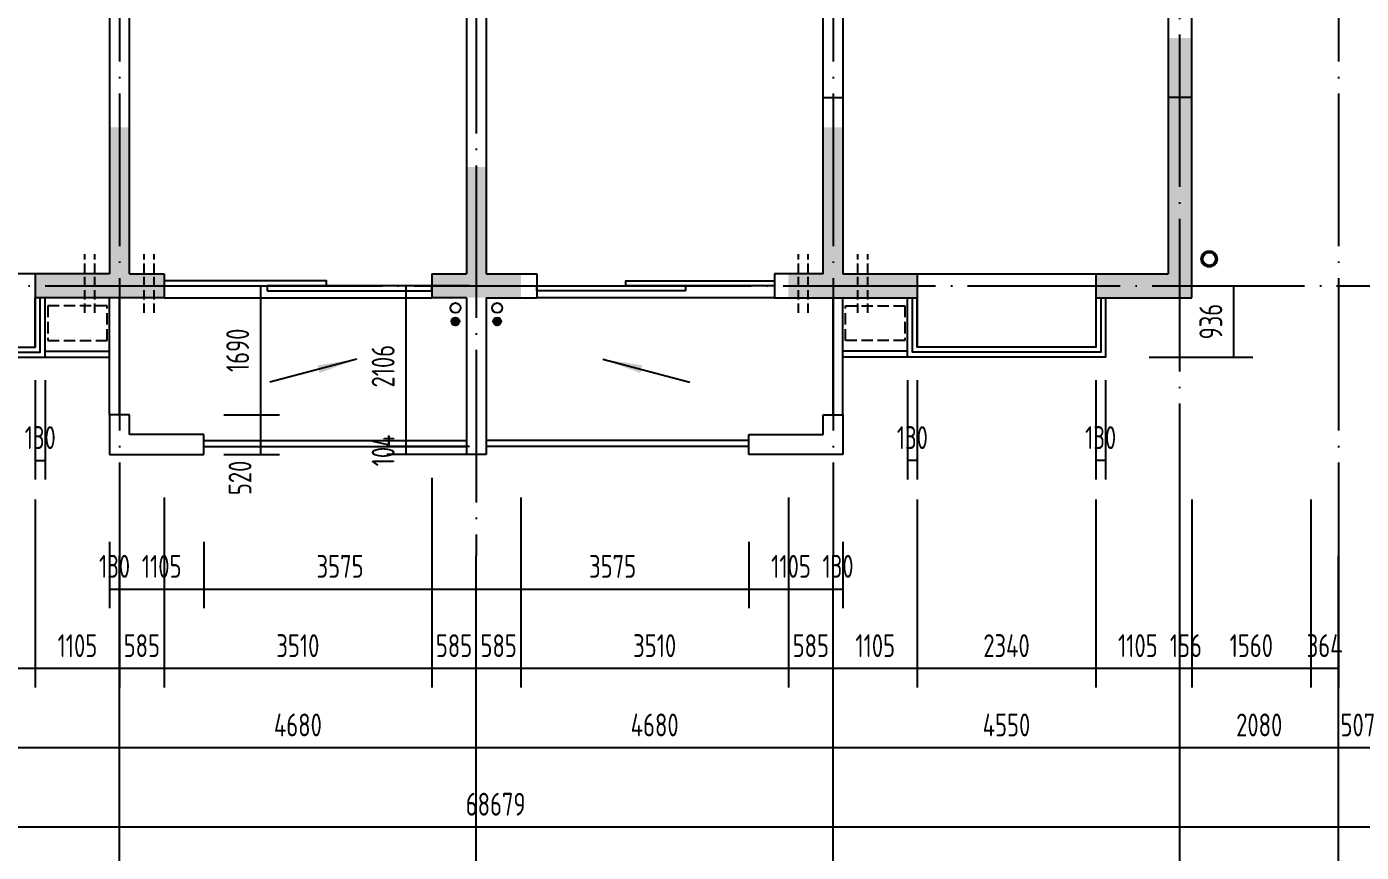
# Model space of a CAD drawing. Extents: x -726032 to 135930, y -151624 to 587044.
# Drawn here: x -587142 to -569635, y 542669 to 553499 of the extents above; entities that cross this region are included whole.
import ezdxf

# ---------------------------------------------------------------- set-up
doc = ezdxf.new("R2010")
doc.units = 0
doc.header["$LTSCALE"] = 1000
doc.header["$MEASUREMENT"] = 0
doc.linetypes.add('DASH', pattern=[0.35, 0.25, -0.1])
doc.linetypes.add('DOTE', pattern=[2.42, 2, -0.2, 0.02, -0.2])
doc.layers.get('0').update_dxf_attribs({"linetype": 'CONTINUOUS'})
doc.layers.get('DEFPOINTS').update_dxf_attribs({"color": 1, "linetype": 'CONTINUOUS'})
for name, color, linetype in [('AXIS', 245, 'CONTINUOUS'), ('COLUMN', 170, 'CONTINUOUS'), ('DOTE', 8, 'DOTE'), ('GROUND', 45, 'CONTINUOUS'), ('PUB_DIM', 245, 'CONTINUOUS'), ('ROOF', 4, 'CONTINUOUS'), ('WALL', 255, 'CONTINUOUS'), ('WINDOW', 155, 'CONTINUOUS'), ('空调', 245, 'CONTINUOUS'), ('雨水管', 20, 'CONTINUOUS')]:
    doc.layers.add(name, color=color, linetype=linetype)
doc.styles.add('DIM_FONT', font='isocp.shx', dxfattribs={"width": 0.8})
doc.dimstyles.new('AXIS', dxfattribs={"dimtxt": 300, "dimasz": 1, "dimexe": 250, "dimexo": 300, "dimgap": 150, "dimtad": 1, "dimdec": 0, "dimzin": 0, "dimdsep": 46, "dimtxsty": 'DIM_FONT', "dimcen": 0.09, "dimse1": 1, "dimse2": 1, "dimclrt": 142, "dimadec": 0, "dimazin": 0, "dimtfac": 1, "dimtdec": 0, "dimtix": 1, "dimtmove": 2, "dimatfit": 3, "dimfxl": 1, "dimtolj": 1, "dimtzin": 0, "dimarcsym": 0})
doc.dimstyles.new('DIMA', dxfattribs={"dimtxt": 300, "dimasz": 1, "dimexe": 250, "dimexo": 300, "dimgap": 150, "dimtad": 1, "dimdec": 0, "dimzin": 0, "dimdsep": 46, "dimtxsty": 'DIM_FONT', "dimcen": 0.09, "dimse1": 1, "dimclrt": 142, "dimadec": 0, "dimazin": 0, "dimtfac": 1, "dimtdec": 0, "dimtix": 1, "dimtmove": 2, "dimatfit": 3, "dimfxl": 1, "dimtolj": 1, "dimtzin": 0, "dimarcsym": 0})
doc.dimstyles.new('DIMB', dxfattribs={"dimtxt": 300, "dimasz": 1, "dimexe": 250, "dimexo": 300, "dimgap": 150, "dimtad": 1, "dimdec": 0, "dimzin": 0, "dimdsep": 46, "dimtxsty": 'DIM_FONT', "dimcen": 0.09, "dimse2": 1, "dimclrt": 142, "dimadec": 0, "dimazin": 0, "dimtfac": 1, "dimtdec": 0, "dimtix": 1, "dimtmove": 2, "dimatfit": 3, "dimfxl": 1, "dimtolj": 1, "dimtzin": 0, "dimarcsym": 0})
doc.dimstyles.new('DIMN', dxfattribs={"dimtxt": 300, "dimasz": 1, "dimexe": 250, "dimexo": 300, "dimgap": 150, "dimtad": 1, "dimdec": 0, "dimzin": 0, "dimdsep": 46, "dimtxsty": 'DIM_FONT', "dimcen": 0.09, "dimclrt": 142, "dimadec": 0, "dimazin": 0, "dimtfac": 1, "dimtdec": 0, "dimtix": 1, "dimtmove": 2, "dimatfit": 3, "dimfxl": 1, "dimtolj": 1, "dimtzin": 0, "dimarcsym": 0})

# ---------------------------------------------------------------- blocks, each defined once
blk = doc.blocks.new('*D507')
at = {"layer": 'AXIS', "color": 0, "lineweight": -2, "transparency": 16777216}
for p, q in [((-615330, 546257), (-615330, 542750)), ((-546651, 546257), (-546651, 542750)), ((-546652, 543000), (-615329, 543000))]:
    blk.add_line(p, q, dxfattribs=at)
at = {"layer": 'AXIS', "color": 0, "transparency": 16777216}
for points in [[(-615329, 543000), (-615329, 543000), (-615330, 543000)], [(-546652, 543000), (-546652, 543000), (-546651, 543000)]]:
    blk.add_solid(points, dxfattribs=at)
at = {"layer": 'DEFPOINTS', "color": 0, "transparency": 16777216}
for p in [(-615330, 546557), (-546651, 546557), (-615330, 543000)]:
    blk.add_point(p, dxfattribs=at)
at = {"layer": 'AXIS', "color": 142, "transparency": 16777216, "insert": (-580990, 543300), "char_height": 300, "attachment_point": 5, "style": 'DIM_FONT'}
blk.add_mtext('\\A1;68679', dxfattribs=at)
blk = doc.blocks.new('*D520')
at = {"layer": 'DEFPOINTS', "color": 0, "transparency": 16777216}
for p in [(-573119, 549163), (-572989, 549163), (-573119, 547809)]:
    blk.add_point(p, dxfattribs=at)
at = {"layer": 'PUB_DIM', "color": 0, "lineweight": -2, "transparency": 16777216}
for p, q in [((-573119, 548863), (-573119, 547559)), ((-572989, 548863), (-572989, 547559)), ((-573120, 547809), (-573121, 547809)), ((-572989, 547809), (-573119, 547809)), ((-572988, 547809), (-572987, 547809))]:
    blk.add_line(p, q, dxfattribs=at)
at = {"layer": 'PUB_DIM', "color": 0, "transparency": 16777216}
for points in [[(-573120, 547809), (-573120, 547809), (-573119, 547809)], [(-572988, 547809), (-572988, 547809), (-572989, 547809)]]:
    blk.add_solid(points, dxfattribs=at)
at = {"layer": 'PUB_DIM', "color": 142, "transparency": 16777216, "insert": (-573054, 548109), "char_height": 300, "attachment_point": 5, "style": 'DIM_FONT'}
blk.add_mtext('\\A1;130', dxfattribs=at)
blk = doc.blocks.new('*D521')
at = {"layer": 'DEFPOINTS', "color": 0, "transparency": 16777216}
for p in [(-575589, 549163), (-575459, 549163), (-575589, 547809)]:
    blk.add_point(p, dxfattribs=at)
at = {"layer": 'PUB_DIM', "color": 0, "lineweight": -2, "transparency": 16777216}
for p, q in [((-575589, 548863), (-575589, 547559)), ((-575459, 548863), (-575459, 547559)), ((-575590, 547809), (-575591, 547809)), ((-575459, 547809), (-575589, 547809)), ((-575458, 547809), (-575457, 547809))]:
    blk.add_line(p, q, dxfattribs=at)
at = {"layer": 'PUB_DIM', "color": 0, "transparency": 16777216}
for points in [[(-575590, 547809), (-575590, 547809), (-575589, 547809)], [(-575458, 547809), (-575458, 547809), (-575459, 547809)]]:
    blk.add_solid(points, dxfattribs=at)
at = {"layer": 'PUB_DIM', "color": 142, "transparency": 16777216, "insert": (-575524, 548109), "char_height": 300, "attachment_point": 5, "style": 'DIM_FONT'}
blk.add_mtext('\\A1;130', dxfattribs=at)
blk = doc.blocks.new('*D3564')
at = {"layer": 'DEFPOINTS', "color": 0, "transparency": 16777216}
for p in [(-572716, 550099), (-571309, 550099), (-572716, 549163)]:
    blk.add_point(p, dxfattribs=at)
at = {"layer": 'PUB_DIM', "color": 0, "lineweight": -2, "transparency": 16777216}
for p, q in [((-571309, 549164), (-571309, 550098)), ((-572416, 549163), (-571059, 549163))]:
    blk.add_line(p, q, dxfattribs=at)
at = {"layer": 'PUB_DIM', "color": 0, "transparency": 16777216}
for points in [[(-571309, 550098), (-571309, 550098), (-571309, 550099)], [(-571309, 549164), (-571309, 549164), (-571309, 549163)]]:
    blk.add_solid(points, dxfattribs=at)
at = {"layer": 'PUB_DIM', "color": 142, "transparency": 16777216, "insert": (-571609, 549631), "char_height": 300, "attachment_point": 5, "rotation": 90, "style": 'DIM_FONT'}
blk.add_mtext('\\A1;936', dxfattribs=at)
blk = doc.blocks.new('*D522')
at = {"layer": 'DEFPOINTS', "color": 0, "transparency": 16777216}
for p in [(-587029, 549163), (-586899, 549163), (-586899, 547809)]:
    blk.add_point(p, dxfattribs=at)
at = {"layer": 'PUB_DIM', "color": 0, "lineweight": -2, "transparency": 16777216}
for p, q in [((-587029, 548863), (-587029, 547559)), ((-586899, 548863), (-586899, 547559)), ((-587030, 547809), (-587031, 547809)), ((-587029, 547809), (-586899, 547809)), ((-586898, 547809), (-586897, 547809))]:
    blk.add_line(p, q, dxfattribs=at)
at = {"layer": 'PUB_DIM', "color": 0, "transparency": 16777216}
for points in [[(-587030, 547809), (-587030, 547809), (-587029, 547809)], [(-586898, 547809), (-586898, 547809), (-586899, 547809)]]:
    blk.add_solid(points, dxfattribs=at)
at = {"layer": 'PUB_DIM', "color": 142, "transparency": 16777216, "insert": (-586964, 548109), "char_height": 300, "attachment_point": 5, "style": 'DIM_FONT'}
blk.add_mtext('\\A1;130', dxfattribs=at)
blk = doc.blocks.new('*D3210')
at = {"layer": 'AXIS', "color": 0, "lineweight": -2, "transparency": 16777216}
blk.add_line((-576565, 544040), (-581243, 544040), dxfattribs=at)
at = {"layer": 'AXIS', "color": 0, "transparency": 16777216}
for points in [[(-581243, 544040), (-581243, 544040), (-581244, 544040)], [(-576565, 544040), (-576565, 544040), (-576564, 544040)]]:
    blk.add_solid(points, dxfattribs=at)
at = {"layer": 'DEFPOINTS', "color": 0, "transparency": 16777216}
for p in [(-581244, 546557), (-576564, 546557), (-581244, 544040)]:
    blk.add_point(p, dxfattribs=at)
at = {"layer": 'AXIS', "color": 142, "transparency": 16777216, "insert": (-578904, 544340), "char_height": 300, "attachment_point": 5, "style": 'DIM_FONT'}
blk.add_mtext('\\A1;4680', dxfattribs=at)
blk = doc.blocks.new('*D660')
at = {"layer": 'DEFPOINTS', "color": 0, "transparency": 16777216}
for p in [(-580659, 547623), (-577149, 547623), (-580659, 545080)]:
    blk.add_point(p, dxfattribs=at)
at = {"layer": 'PUB_DIM', "color": 0, "lineweight": -2, "transparency": 16777216}
for p, q in [((-580659, 547323), (-580659, 544830)), ((-577149, 547323), (-577149, 544830)), ((-577150, 545080), (-580658, 545080))]:
    blk.add_line(p, q, dxfattribs=at)
at = {"layer": 'PUB_DIM', "color": 0, "transparency": 16777216}
for points in [[(-580658, 545080), (-580658, 545080), (-580659, 545080)], [(-577150, 545080), (-577150, 545080), (-577149, 545080)]]:
    blk.add_solid(points, dxfattribs=at)
at = {"layer": 'PUB_DIM', "color": 142, "transparency": 16777216, "insert": (-578904, 545380), "char_height": 300, "attachment_point": 5, "style": 'DIM_FONT'}
blk.add_mtext('\\A1;3510', dxfattribs=at)
blk = doc.blocks.new('*D1896')
at = {"layer": 'DEFPOINTS', "color": 0, "transparency": 16777216}
for p in [(-581244, 547040), (-577669, 547040), (-577669, 546120)]:
    blk.add_point(p, dxfattribs=at)
at = {"layer": 'PUB_DIM', "color": 0, "lineweight": -2, "transparency": 16777216}
for p, q in [((-577669, 546740), (-577669, 545870)), ((-581243, 546120), (-577670, 546120))]:
    blk.add_line(p, q, dxfattribs=at)
at = {"layer": 'PUB_DIM', "color": 0, "transparency": 16777216}
for points in [[(-581243, 546120), (-581243, 546120), (-581244, 546120)], [(-577670, 546120), (-577670, 546120), (-577669, 546120)]]:
    blk.add_solid(points, dxfattribs=at)
at = {"layer": 'PUB_DIM', "color": 142, "transparency": 16777216, "insert": (-579456, 546420), "char_height": 300, "attachment_point": 5, "style": 'DIM_FONT'}
blk.add_mtext('\\A1;3575', dxfattribs=at)
blk = doc.blocks.new('*D1907')
at = {"layer": 'DEFPOINTS', "color": 0, "transparency": 16777216}
for p in [(-581829, 547883), (-581244, 547883), (-581829, 545080)]:
    blk.add_point(p, dxfattribs=at)
at = {"layer": 'PUB_DIM', "color": 0, "lineweight": -2, "transparency": 16777216}
for p, q in [((-581829, 547583), (-581829, 544830)), ((-581830, 545080), (-581831, 545080)), ((-581244, 545080), (-581829, 545080)), ((-581243, 545080), (-581242, 545080))]:
    blk.add_line(p, q, dxfattribs=at)
at = {"layer": 'PUB_DIM', "color": 0, "transparency": 16777216}
for points in [[(-581830, 545080), (-581830, 545080), (-581829, 545080)], [(-581243, 545080), (-581243, 545080), (-581244, 545080)]]:
    blk.add_solid(points, dxfattribs=at)
at = {"layer": 'PUB_DIM', "color": 142, "transparency": 16777216, "insert": (-581536, 545380), "char_height": 300, "attachment_point": 5, "style": 'DIM_FONT'}
blk.add_mtext('\\A1;585', dxfattribs=at)
blk = doc.blocks.new('*D3614')
at = {"layer": 'DEFPOINTS', "color": 0, "transparency": 16777216}
for p in [(-581244, 547883), (-580659, 547623), (-581244, 545080)]:
    blk.add_point(p, dxfattribs=at)
at = {"layer": 'PUB_DIM', "color": 0, "lineweight": -2, "transparency": 16777216}
for p, q in [((-580659, 547323), (-580659, 544830)), ((-581245, 545080), (-581246, 545080)), ((-580659, 545080), (-581244, 545080)), ((-580658, 545080), (-580657, 545080))]:
    blk.add_line(p, q, dxfattribs=at)
at = {"layer": 'PUB_DIM', "color": 0, "transparency": 16777216}
for points in [[(-581245, 545080), (-581245, 545080), (-581244, 545080)], [(-580658, 545080), (-580658, 545080), (-580659, 545080)]]:
    blk.add_solid(points, dxfattribs=at)
at = {"layer": 'PUB_DIM', "color": 142, "transparency": 16777216, "insert": (-580951, 545380), "char_height": 300, "attachment_point": 5, "style": 'DIM_FONT'}
blk.add_mtext('\\A1;585', dxfattribs=at)
blk = doc.blocks.new('*D1908')
at = {"layer": 'DEFPOINTS', "color": 0, "transparency": 16777216}
for p in [(-585924, 547040), (-584819, 547040), (-584819, 546120)]:
    blk.add_point(p, dxfattribs=at)
at = {"layer": 'PUB_DIM', "color": 0, "lineweight": -2, "transparency": 16777216}
for p, q in [((-584819, 546740), (-584819, 545870)), ((-585923, 546120), (-584820, 546120))]:
    blk.add_line(p, q, dxfattribs=at)
at = {"layer": 'PUB_DIM', "color": 0, "transparency": 16777216}
for points in [[(-585923, 546120), (-585923, 546120), (-585924, 546120)], [(-584820, 546120), (-584820, 546120), (-584819, 546120)]]:
    blk.add_solid(points, dxfattribs=at)
at = {"layer": 'PUB_DIM', "color": 142, "transparency": 16777216, "insert": (-585371, 546420), "char_height": 300, "attachment_point": 5, "style": 'DIM_FONT'}
blk.add_mtext('\\A1;1105', dxfattribs=at)
blk = doc.blocks.new('*D687')
at = {"layer": 'DEFPOINTS', "color": 0, "transparency": 16777216}
for p in [(-585924, 547623), (-585339, 547623), (-585924, 545080)]:
    blk.add_point(p, dxfattribs=at)
at = {"layer": 'PUB_DIM', "color": 0, "lineweight": -2, "transparency": 16777216}
for p, q in [((-585924, 547323), (-585924, 544830)), ((-585339, 547323), (-585339, 544830)), ((-585925, 545080), (-585926, 545080)), ((-585339, 545080), (-585924, 545080)), ((-585338, 545080), (-585337, 545080))]:
    blk.add_line(p, q, dxfattribs=at)
at = {"layer": 'PUB_DIM', "color": 0, "transparency": 16777216}
for points in [[(-585925, 545080), (-585925, 545080), (-585924, 545080)], [(-585338, 545080), (-585338, 545080), (-585339, 545080)]]:
    blk.add_solid(points, dxfattribs=at)
at = {"layer": 'PUB_DIM', "color": 142, "transparency": 16777216, "insert": (-585631, 545380), "char_height": 300, "attachment_point": 5, "style": 'DIM_FONT'}
blk.add_mtext('\\A1;585', dxfattribs=at)
blk = doc.blocks.new('*D3615')
at = {"layer": 'DEFPOINTS', "color": 0, "transparency": 16777216}
for p in [(-586054, 547040), (-585924, 547040), (-585924, 546120)]:
    blk.add_point(p, dxfattribs=at)
at = {"layer": 'PUB_DIM', "color": 0, "lineweight": -2, "transparency": 16777216}
for p, q in [((-586054, 546740), (-586054, 545870)), ((-586055, 546120), (-586056, 546120)), ((-586054, 546120), (-585924, 546120)), ((-585923, 546120), (-585922, 546120))]:
    blk.add_line(p, q, dxfattribs=at)
at = {"layer": 'PUB_DIM', "color": 0, "transparency": 16777216}
for points in [[(-586055, 546120), (-586055, 546120), (-586054, 546120)], [(-585923, 546120), (-585923, 546120), (-585924, 546120)]]:
    blk.add_solid(points, dxfattribs=at)
at = {"layer": 'PUB_DIM', "color": 142, "transparency": 16777216, "insert": (-585989, 546420), "char_height": 300, "attachment_point": 5, "style": 'DIM_FONT'}
blk.add_mtext('\\A1;130', dxfattribs=at)
blk = doc.blocks.new('*D3616')
at = {"layer": 'DEFPOINTS', "color": 0, "transparency": 16777216}
for p in [(-584819, 547040), (-581244, 547040), (-581244, 546120)]:
    blk.add_point(p, dxfattribs=at)
at = {"layer": 'PUB_DIM', "color": 0, "lineweight": -2, "transparency": 16777216}
for p, q in [((-584819, 546740), (-584819, 545870)), ((-584818, 546120), (-581245, 546120))]:
    blk.add_line(p, q, dxfattribs=at)
at = {"layer": 'PUB_DIM', "color": 0, "transparency": 16777216}
for points in [[(-584818, 546120), (-584818, 546120), (-584819, 546120)], [(-581245, 546120), (-581245, 546120), (-581244, 546120)]]:
    blk.add_solid(points, dxfattribs=at)
at = {"layer": 'PUB_DIM', "color": 142, "transparency": 16777216, "insert": (-583031, 546420), "char_height": 300, "attachment_point": 5, "style": 'DIM_FONT'}
blk.add_mtext('\\A1;3575', dxfattribs=at)
blk = doc.blocks.new('*D688')
at = {"layer": 'DEFPOINTS', "color": 0, "transparency": 16777216}
for p in [(-581829, 547883), (-585339, 547623), (-585339, 545080)]:
    blk.add_point(p, dxfattribs=at)
at = {"layer": 'PUB_DIM', "color": 0, "lineweight": -2, "transparency": 16777216}
for p, q in [((-581829, 547583), (-581829, 544830)), ((-585339, 547323), (-585339, 544830)), ((-581830, 545080), (-585338, 545080))]:
    blk.add_line(p, q, dxfattribs=at)
at = {"layer": 'PUB_DIM', "color": 0, "transparency": 16777216}
for points in [[(-585338, 545080), (-585338, 545080), (-585339, 545080)], [(-581830, 545080), (-581830, 545080), (-581829, 545080)]]:
    blk.add_solid(points, dxfattribs=at)
at = {"layer": 'PUB_DIM', "color": 142, "transparency": 16777216, "insert": (-583584, 545380), "char_height": 300, "attachment_point": 5, "style": 'DIM_FONT'}
blk.add_mtext('\\A1;3510', dxfattribs=at)
blk = doc.blocks.new('*D3225')
at = {"layer": 'AXIS', "color": 0, "lineweight": -2, "transparency": 16777216}
blk.add_line((-581245, 544040), (-585923, 544040), dxfattribs=at)
at = {"layer": 'AXIS', "color": 0, "transparency": 16777216}
for points in [[(-585923, 544040), (-585923, 544040), (-585924, 544040)], [(-581245, 544040), (-581245, 544040), (-581244, 544040)]]:
    blk.add_solid(points, dxfattribs=at)
at = {"layer": 'DEFPOINTS', "color": 0, "transparency": 16777216}
for p in [(-585924, 546557), (-581244, 546557), (-585924, 544040)]:
    blk.add_point(p, dxfattribs=at)
at = {"layer": 'AXIS', "color": 142, "transparency": 16777216, "insert": (-583584, 544340), "char_height": 300, "attachment_point": 5, "style": 'DIM_FONT'}
blk.add_mtext('\\A1;4680', dxfattribs=at)
blk = doc.blocks.new('*D689')
at = {"layer": 'DEFPOINTS', "color": 0, "transparency": 16777216}
for p in [(-589369, 547597), (-587029, 547597), (-589369, 545080)]:
    blk.add_point(p, dxfattribs=at)
at = {"layer": 'PUB_DIM', "color": 0, "lineweight": -2, "transparency": 16777216}
for p, q in [((-589369, 547297), (-589369, 544830)), ((-587029, 547297), (-587029, 544830)), ((-587030, 545080), (-589368, 545080))]:
    blk.add_line(p, q, dxfattribs=at)
at = {"layer": 'PUB_DIM', "color": 0, "transparency": 16777216}
for points in [[(-589368, 545080), (-589368, 545080), (-589369, 545080)], [(-587030, 545080), (-587030, 545080), (-587029, 545080)]]:
    blk.add_solid(points, dxfattribs=at)
at = {"layer": 'PUB_DIM', "color": 142, "transparency": 16777216, "insert": (-588199, 545380), "char_height": 300, "attachment_point": 5, "style": 'DIM_FONT'}
blk.add_mtext('\\A1;2340', dxfattribs=at)
blk = doc.blocks.new('*D3226')
at = {"layer": 'AXIS', "color": 0, "lineweight": -2, "transparency": 16777216}
blk.add_line((-585925, 544040), (-590473, 544040), dxfattribs=at)
at = {"layer": 'AXIS', "color": 0, "transparency": 16777216}
for points in [[(-590473, 544040), (-590473, 544040), (-590474, 544040)], [(-585925, 544040), (-585925, 544040), (-585924, 544040)]]:
    blk.add_solid(points, dxfattribs=at)
at = {"layer": 'DEFPOINTS', "color": 0, "transparency": 16777216}
for p in [(-590474, 546557), (-585924, 546557), (-590474, 544040)]:
    blk.add_point(p, dxfattribs=at)
at = {"layer": 'AXIS', "color": 142, "transparency": 16777216, "insert": (-588199, 544340), "char_height": 300, "attachment_point": 5, "style": 'DIM_FONT'}
blk.add_mtext('\\A1;4550', dxfattribs=at)
blk = doc.blocks.new('*D1910')
at = {"layer": 'DEFPOINTS', "color": 0, "transparency": 16777216}
for p in [(-585924, 547623), (-587029, 547597), (-587029, 545080)]:
    blk.add_point(p, dxfattribs=at)
at = {"layer": 'PUB_DIM', "color": 0, "lineweight": -2, "transparency": 16777216}
for p, q in [((-587029, 547297), (-587029, 544830)), ((-585925, 545080), (-587028, 545080))]:
    blk.add_line(p, q, dxfattribs=at)
at = {"layer": 'PUB_DIM', "color": 0, "transparency": 16777216}
for points in [[(-587028, 545080), (-587028, 545080), (-587029, 545080)], [(-585925, 545080), (-585925, 545080), (-585924, 545080)]]:
    blk.add_solid(points, dxfattribs=at)
at = {"layer": 'PUB_DIM', "color": 142, "transparency": 16777216, "insert": (-586476, 545380), "char_height": 300, "attachment_point": 5, "style": 'DIM_FONT'}
blk.add_mtext('\\A1;1105', dxfattribs=at)
blk = doc.blocks.new('*D711')
at = {"layer": 'DEFPOINTS', "color": 0, "transparency": 16777216}
for p in [(-570298, 547597), (-569934, 547597), (-570298, 545080)]:
    blk.add_point(p, dxfattribs=at)
at = {"layer": 'PUB_DIM', "color": 0, "lineweight": -2, "transparency": 16777216}
for p, q in [((-570298, 547297), (-570298, 544830)), ((-569934, 547297), (-569934, 544830)), ((-570299, 545080), (-570300, 545080)), ((-569934, 545080), (-570298, 545080)), ((-569933, 545080), (-569932, 545080))]:
    blk.add_line(p, q, dxfattribs=at)
at = {"layer": 'PUB_DIM', "color": 0, "transparency": 16777216}
for points in [[(-570299, 545080), (-570299, 545080), (-570298, 545080)], [(-569933, 545080), (-569933, 545080), (-569934, 545080)]]:
    blk.add_solid(points, dxfattribs=at)
at = {"layer": 'PUB_DIM', "color": 142, "transparency": 16777216, "insert": (-570116, 545380), "char_height": 300, "attachment_point": 5, "style": 'DIM_FONT'}
blk.add_mtext('\\A1;364', dxfattribs=at)
blk = doc.blocks.new('*D3236')
at = {"layer": 'AXIS', "color": 0, "lineweight": -2, "transparency": 16777216}
for p, q in [((-569935, 544040), (-569936, 544040)), ((-569427, 544040), (-569934, 544040)), ((-569426, 544040), (-569425, 544040))]:
    blk.add_line(p, q, dxfattribs=at)
at = {"layer": 'AXIS', "color": 0, "transparency": 16777216}
for points in [[(-569935, 544040), (-569935, 544040), (-569934, 544040)], [(-569426, 544040), (-569426, 544040), (-569427, 544040)]]:
    blk.add_solid(points, dxfattribs=at)
at = {"layer": 'DEFPOINTS', "color": 0, "transparency": 16777216}
for p in [(-569934, 546557), (-569427, 546557), (-569934, 544040)]:
    blk.add_point(p, dxfattribs=at)
at = {"layer": 'AXIS', "color": 142, "transparency": 16777216, "insert": (-569680, 544340), "char_height": 300, "attachment_point": 5, "style": 'DIM_FONT'}
blk.add_mtext('\\A1;507', dxfattribs=at)
blk = doc.blocks.new('*D1916')
at = {"layer": 'DEFPOINTS', "color": 0, "transparency": 16777216}
for p in [(-573119, 547597), (-572014, 547597), (-573119, 545080)]:
    blk.add_point(p, dxfattribs=at)
at = {"layer": 'PUB_DIM', "color": 0, "lineweight": -2, "transparency": 16777216}
for p, q in [((-573119, 547297), (-573119, 544830)), ((-572015, 545080), (-573118, 545080))]:
    blk.add_line(p, q, dxfattribs=at)
at = {"layer": 'PUB_DIM', "color": 0, "transparency": 16777216}
for points in [[(-573118, 545080), (-573118, 545080), (-573119, 545080)], [(-572015, 545080), (-572015, 545080), (-572014, 545080)]]:
    blk.add_solid(points, dxfattribs=at)
at = {"layer": 'PUB_DIM', "color": 142, "transparency": 16777216, "insert": (-572566, 545380), "char_height": 300, "attachment_point": 5, "style": 'DIM_FONT'}
blk.add_mtext('\\A1;1105', dxfattribs=at)
blk = doc.blocks.new('*D3625')
at = {"layer": 'DEFPOINTS', "color": 0, "transparency": 16777216}
for p in [(-572014, 547597), (-571858, 547597), (-572014, 545080)]:
    blk.add_point(p, dxfattribs=at)
at = {"layer": 'PUB_DIM', "color": 0, "lineweight": -2, "transparency": 16777216}
for p, q in [((-571858, 547297), (-571858, 544830)), ((-572015, 545080), (-572016, 545080)), ((-571858, 545080), (-572014, 545080)), ((-571857, 545080), (-571856, 545080))]:
    blk.add_line(p, q, dxfattribs=at)
at = {"layer": 'PUB_DIM', "color": 0, "transparency": 16777216}
for points in [[(-572015, 545080), (-572015, 545080), (-572014, 545080)], [(-571857, 545080), (-571857, 545080), (-571858, 545080)]]:
    blk.add_solid(points, dxfattribs=at)
at = {"layer": 'PUB_DIM', "color": 142, "transparency": 16777216, "insert": (-571936, 545380), "char_height": 300, "attachment_point": 5, "style": 'DIM_FONT'}
blk.add_mtext('\\A1;156', dxfattribs=at)
blk = doc.blocks.new('*D3626')
at = {"layer": 'DEFPOINTS', "color": 0, "transparency": 16777216}
for p in [(-577669, 547040), (-576564, 547040), (-576564, 546120)]:
    blk.add_point(p, dxfattribs=at)
at = {"layer": 'PUB_DIM', "color": 0, "lineweight": -2, "transparency": 16777216}
for p, q in [((-577669, 546740), (-577669, 545870)), ((-577668, 546120), (-576565, 546120))]:
    blk.add_line(p, q, dxfattribs=at)
at = {"layer": 'PUB_DIM', "color": 0, "transparency": 16777216}
for points in [[(-577668, 546120), (-577668, 546120), (-577669, 546120)], [(-576565, 546120), (-576565, 546120), (-576564, 546120)]]:
    blk.add_solid(points, dxfattribs=at)
at = {"layer": 'PUB_DIM', "color": 142, "transparency": 16777216, "insert": (-577116, 546420), "char_height": 300, "attachment_point": 5, "style": 'DIM_FONT'}
blk.add_mtext('\\A1;1105', dxfattribs=at)
blk = doc.blocks.new('*D1917')
at = {"layer": 'DEFPOINTS', "color": 0, "transparency": 16777216}
for p in [(-577149, 547623), (-576564, 547623), (-577149, 545080)]:
    blk.add_point(p, dxfattribs=at)
at = {"layer": 'PUB_DIM', "color": 0, "lineweight": -2, "transparency": 16777216}
for p, q in [((-577149, 547323), (-577149, 544830)), ((-577150, 545080), (-577151, 545080)), ((-576564, 545080), (-577149, 545080)), ((-576563, 545080), (-576562, 545080))]:
    blk.add_line(p, q, dxfattribs=at)
at = {"layer": 'PUB_DIM', "color": 0, "transparency": 16777216}
for points in [[(-577150, 545080), (-577150, 545080), (-577149, 545080)], [(-576563, 545080), (-576563, 545080), (-576564, 545080)]]:
    blk.add_solid(points, dxfattribs=at)
at = {"layer": 'PUB_DIM', "color": 142, "transparency": 16777216, "insert": (-576856, 545380), "char_height": 300, "attachment_point": 5, "style": 'DIM_FONT'}
blk.add_mtext('\\A1;585', dxfattribs=at)
blk = doc.blocks.new('*D1918')
at = {"layer": 'DEFPOINTS', "color": 0, "transparency": 16777216}
for p in [(-576564, 547040), (-576434, 547040), (-576434, 546120)]:
    blk.add_point(p, dxfattribs=at)
at = {"layer": 'PUB_DIM', "color": 0, "lineweight": -2, "transparency": 16777216}
for p, q in [((-576434, 546740), (-576434, 545870)), ((-576565, 546120), (-576566, 546120)), ((-576564, 546120), (-576434, 546120)), ((-576433, 546120), (-576432, 546120))]:
    blk.add_line(p, q, dxfattribs=at)
at = {"layer": 'PUB_DIM', "color": 0, "transparency": 16777216}
for points in [[(-576565, 546120), (-576565, 546120), (-576564, 546120)], [(-576433, 546120), (-576433, 546120), (-576434, 546120)]]:
    blk.add_solid(points, dxfattribs=at)
at = {"layer": 'PUB_DIM', "color": 142, "transparency": 16777216, "insert": (-576499, 546420), "char_height": 300, "attachment_point": 5, "style": 'DIM_FONT'}
blk.add_mtext('\\A1;130', dxfattribs=at)
blk = doc.blocks.new('*D3627')
at = {"layer": 'DEFPOINTS', "color": 0, "transparency": 16777216}
for p in [(-576564, 547623), (-575459, 547597), (-576564, 545080)]:
    blk.add_point(p, dxfattribs=at)
at = {"layer": 'PUB_DIM', "color": 0, "lineweight": -2, "transparency": 16777216}
for p, q in [((-575459, 547297), (-575459, 544830)), ((-575460, 545080), (-576563, 545080))]:
    blk.add_line(p, q, dxfattribs=at)
at = {"layer": 'PUB_DIM', "color": 0, "transparency": 16777216}
for points in [[(-576563, 545080), (-576563, 545080), (-576564, 545080)], [(-575460, 545080), (-575460, 545080), (-575459, 545080)]]:
    blk.add_solid(points, dxfattribs=at)
at = {"layer": 'PUB_DIM', "color": 142, "transparency": 16777216, "insert": (-576011, 545380), "char_height": 300, "attachment_point": 5, "style": 'DIM_FONT'}
blk.add_mtext('\\A1;1105', dxfattribs=at)
blk = doc.blocks.new('*D713')
at = {"layer": 'DEFPOINTS', "color": 0, "transparency": 16777216}
for p in [(-575459, 547597), (-573119, 547597), (-575459, 545080)]:
    blk.add_point(p, dxfattribs=at)
at = {"layer": 'PUB_DIM', "color": 0, "lineweight": -2, "transparency": 16777216}
for p, q in [((-575459, 547297), (-575459, 544830)), ((-573119, 547297), (-573119, 544830)), ((-573120, 545080), (-575458, 545080))]:
    blk.add_line(p, q, dxfattribs=at)
at = {"layer": 'PUB_DIM', "color": 0, "transparency": 16777216}
for points in [[(-575458, 545080), (-575458, 545080), (-575459, 545080)], [(-573120, 545080), (-573120, 545080), (-573119, 545080)]]:
    blk.add_solid(points, dxfattribs=at)
at = {"layer": 'PUB_DIM', "color": 142, "transparency": 16777216, "insert": (-574289, 545380), "char_height": 300, "attachment_point": 5, "style": 'DIM_FONT'}
blk.add_mtext('\\A1;2340', dxfattribs=at)
blk = doc.blocks.new('*D3237')
at = {"layer": 'AXIS', "color": 0, "lineweight": -2, "transparency": 16777216}
blk.add_line((-572015, 544040), (-576563, 544040), dxfattribs=at)
at = {"layer": 'AXIS', "color": 0, "transparency": 16777216}
for points in [[(-576563, 544040), (-576563, 544040), (-576564, 544040)], [(-572015, 544040), (-572015, 544040), (-572014, 544040)]]:
    blk.add_solid(points, dxfattribs=at)
at = {"layer": 'DEFPOINTS', "color": 0, "transparency": 16777216}
for p in [(-576564, 546557), (-572014, 546557), (-576564, 544040)]:
    blk.add_point(p, dxfattribs=at)
at = {"layer": 'AXIS', "color": 142, "transparency": 16777216, "insert": (-574289, 544340), "char_height": 300, "attachment_point": 5, "style": 'DIM_FONT'}
blk.add_mtext('\\A1;4550', dxfattribs=at)
blk = doc.blocks.new('*D714')
at = {"layer": 'DEFPOINTS', "color": 0, "transparency": 16777216}
for p in [(-571858, 547597), (-570298, 547597), (-571858, 545080)]:
    blk.add_point(p, dxfattribs=at)
at = {"layer": 'PUB_DIM', "color": 0, "lineweight": -2, "transparency": 16777216}
for p, q in [((-571858, 547297), (-571858, 544830)), ((-570298, 547297), (-570298, 544830)), ((-570299, 545080), (-571857, 545080))]:
    blk.add_line(p, q, dxfattribs=at)
at = {"layer": 'PUB_DIM', "color": 0, "transparency": 16777216}
for points in [[(-571857, 545080), (-571857, 545080), (-571858, 545080)], [(-570299, 545080), (-570299, 545080), (-570298, 545080)]]:
    blk.add_solid(points, dxfattribs=at)
at = {"layer": 'PUB_DIM', "color": 142, "transparency": 16777216, "insert": (-571078, 545380), "char_height": 300, "attachment_point": 5, "style": 'DIM_FONT'}
blk.add_mtext('\\A1;1560', dxfattribs=at)
blk = doc.blocks.new('*D3238')
at = {"layer": 'AXIS', "color": 0, "lineweight": -2, "transparency": 16777216}
blk.add_line((-569935, 544040), (-572013, 544040), dxfattribs=at)
at = {"layer": 'AXIS', "color": 0, "transparency": 16777216}
for points in [[(-572013, 544040), (-572013, 544040), (-572014, 544040)], [(-569935, 544040), (-569935, 544040), (-569934, 544040)]]:
    blk.add_solid(points, dxfattribs=at)
at = {"layer": 'DEFPOINTS', "color": 0, "transparency": 16777216}
for p in [(-572014, 546557), (-569934, 546557), (-572014, 544040)]:
    blk.add_point(p, dxfattribs=at)
at = {"layer": 'AXIS', "color": 142, "transparency": 16777216, "insert": (-570974, 544340), "char_height": 300, "attachment_point": 5, "style": 'DIM_FONT'}
blk.add_mtext('\\A1;2080', dxfattribs=at)
blk = doc.blocks.new('_ARROW')
blk.add_solid([(0, 0), (-1, 0.1), (-1, -0.1)])
blk = doc.blocks.new('*D3927')
at = {"layer": 'DEFPOINTS', "color": 0, "transparency": 16777216}
for p in [(-582166, 550099), (-581032, 550099), (-581032, 547993)]:
    blk.add_point(p, dxfattribs=at)
at = {"layer": 'PUB_DIM', "color": 0, "lineweight": -2, "transparency": 16777216}
for p, q in [((-581332, 550099), (-582416, 550099)), ((-582166, 547994), (-582166, 550098)), ((-581332, 547993), (-582416, 547993))]:
    blk.add_line(p, q, dxfattribs=at)
at = {"layer": 'PUB_DIM', "color": 0, "transparency": 16777216}
for points in [[(-582166, 550098), (-582166, 550098), (-582166, 550099)], [(-582166, 547994), (-582166, 547994), (-582166, 547993)]]:
    blk.add_solid(points, dxfattribs=at)
at = {"layer": 'PUB_DIM', "color": 142, "transparency": 16777216, "insert": (-582466, 549046), "char_height": 300, "attachment_point": 5, "rotation": 90, "style": 'DIM_FONT'}
blk.add_mtext('\\A1;2106', dxfattribs=at)
blk = doc.blocks.new('*D3928')
at = {"layer": 'DEFPOINTS', "color": 0, "transparency": 16777216}
for p in [(-582166, 547993), (-581032, 547993), (-581032, 547889)]:
    blk.add_point(p, dxfattribs=at)
at = {"layer": 'PUB_DIM', "color": 0, "lineweight": -2, "transparency": 16777216}
for p, q in [((-581332, 547993), (-582416, 547993)), ((-582166, 547994), (-582166, 547995)), ((-582166, 547889), (-582166, 547993)), ((-581332, 547889), (-582416, 547889)), ((-582166, 547888), (-582166, 547887))]:
    blk.add_line(p, q, dxfattribs=at)
at = {"layer": 'PUB_DIM', "color": 0, "transparency": 16777216}
for points in [[(-582166, 547994), (-582166, 547994), (-582166, 547993)], [(-582166, 547888), (-582166, 547888), (-582166, 547889)]]:
    blk.add_solid(points, dxfattribs=at)
at = {"layer": 'PUB_DIM', "color": 142, "transparency": 16777216, "insert": (-582466, 547941), "char_height": 300, "attachment_point": 5, "rotation": 90, "style": 'DIM_FONT'}
blk.add_mtext('\\A1;104', dxfattribs=at)
blk = doc.blocks.new('*D3925')
at = {"layer": 'DEFPOINTS', "color": 0, "transparency": 16777216}
for p in [(-584856, 548409), (-584856, 547889), (-584074, 547889)]:
    blk.add_point(p, dxfattribs=at)
at = {"layer": 'PUB_DIM', "color": 0, "lineweight": -2, "transparency": 16777216}
for p, q in [((-584556, 548409), (-583824, 548409)), ((-584074, 548408), (-584074, 547890)), ((-584556, 547889), (-583824, 547889))]:
    blk.add_line(p, q, dxfattribs=at)
at = {"layer": 'PUB_DIM', "color": 0, "transparency": 16777216}
for points in [[(-584074, 548408), (-584074, 548408), (-584074, 548409)], [(-584074, 547890), (-584074, 547890), (-584074, 547889)]]:
    blk.add_solid(points, dxfattribs=at)
at = {"layer": 'PUB_DIM', "color": 142, "transparency": 16777216, "insert": (-584343, 547581), "char_height": 300, "attachment_point": 5, "rotation": 90, "style": 'DIM_FONT'}
blk.add_mtext('\\A1;520', dxfattribs=at)
blk = doc.blocks.new('*D3926')
at = {"layer": 'DEFPOINTS', "color": 0, "transparency": 16777216}
for p in [(-585038, 550099), (-584856, 548409), (-584074, 548409)]:
    blk.add_point(p, dxfattribs=at)
at = {"layer": 'PUB_DIM', "color": 0, "lineweight": -2, "transparency": 16777216}
for p, q in [((-584738, 550099), (-583824, 550099)), ((-584074, 550098), (-584074, 548410)), ((-584556, 548409), (-583824, 548409))]:
    blk.add_line(p, q, dxfattribs=at)
at = {"layer": 'PUB_DIM', "color": 0, "transparency": 16777216}
for points in [[(-584074, 550098), (-584074, 550098), (-584074, 550099)], [(-584074, 548410), (-584074, 548410), (-584074, 548409)]]:
    blk.add_solid(points, dxfattribs=at)
at = {"layer": 'PUB_DIM', "color": 142, "transparency": 16777216, "insert": (-584374, 549254), "char_height": 300, "attachment_point": 5, "rotation": 90, "style": 'DIM_FONT'}
blk.add_mtext('\\A1;1690', dxfattribs=at)

msp = doc.modelspace()

# ---------------------------------------------------------------- hatches: boundary and pattern name
at = {"layer": '雨水管'}
h = msp.add_hatch(dxfattribs=at)
h.set_pattern_fill('ANSI31', color=256, scale=130, style=0)
h.set_pattern_definition([(45, (-1102273.375, 891664.904), (-11.4904852, 11.4904852), [])])
h.paths.add_polyline_path([(-581569.6, 549633.1, 1), (-581465.6, 549633.1, 1)])
h = msp.add_hatch(dxfattribs=at)
h.set_pattern_fill('ANSI31', color=256, scale=130, style=0)
h.set_pattern_definition([(135, (-60214.36, 891664.904), (11.4904852, 11.4904852), [])])
h.paths.add_polyline_path([(-581022.2, 549633.1, 1), (-580918.2, 549633.1, 1)])

# ---------------------------------------------------------------- linework, layer by layer
at = {"layer": 'AXIS'}
for p, q in [((-585923.9, 542480), (-585923.9, 546557.4)), ((-581243.9, 542480), (-581243.9, 546557.4)), ((-576563.9, 542480), (-576563.9, 546557.4)), ((-572013.9, 542480), (-572013.9, 546557.4)), ((-569933.9, 542480), (-569933.9, 546557.4))]:
    msp.add_line(p, q, dxfattribs=at)
at = {"layer": 'COLUMN'}
for points in [[(-572169.9, 550255.5), (-572169.9, 553349.5), (-571857.9, 549943.5), (-571857.9, 553349.5)], [(-586053.9, 552179.5), (-586053.9, 550255.5), (-585793.9, 552179.5), (-585793.9, 550255.5)], [(-576693.9, 552179.5), (-576693.9, 550255.5), (-576433.9, 552179.5), (-576433.9, 550255.5)], [(-581373.9, 550255.5), (-581373.9, 551659.5), (-581113.9, 550255.5), (-581113.9, 551659.5)], [(-587028.9, 550255.5), (-587028.9, 549943.5), (-585338.9, 550255.5), (-585338.9, 549943.5)], [(-581828.9, 550255.5), (-581828.9, 549943.5), (-580658.9, 550255.5), (-580658.9, 549943.5)], [(-577148.9, 550255.5), (-577148.9, 549943.5), (-575458.9, 550255.5), (-575458.9, 549943.5)], [(-573118.9, 550255.5), (-573118.9, 549943.5), (-572169.9, 550255.5), (-571857.9, 549943.5)]]:
    msp.add_solid(points, dxfattribs=at)
at = {"layer": 'DOTE'}
for p, q in [((-585923.9, 574401.4), (-585923.9, 546557.4)), ((-576563.9, 574401.4), (-576563.9, 546557.4)), ((-569933.9, 574401.4), (-569933.9, 546557.4)), ((-581243.9, 558939.5), (-581243.9, 546557.4)), ((-572013.9, 546557.4), (-572013.9, 557899.5)), ((-615939.2, 550099.5), (-546307.4, 550099.5))]:
    msp.add_line(p, q, dxfattribs=at)
at = {"layer": 'GROUND'}
for p, q in [((-585338.9, 549943.5), (-581828.9, 549943.5)), ((-577330.9, 549943.5), (-580450.9, 549943.5))]:
    msp.add_line(p, q, dxfattribs=at)
at = {"layer": 'ROOF'}
for p, q in [((-586053.9, 548409.3), (-586053.9, 549943.5)), ((-585923.9, 548409.3), (-585923.9, 549943.5)), ((-576563.9, 548409.3), (-576563.9, 549943.5)), ((-576433.9, 548409.3), (-576433.9, 549943.5)), ((-586898.9, 549241.5), (-586053.9, 549241.5)), ((-575588.9, 549241.5), (-576433.9, 549241.5)), ((-586898.9, 549163.5), (-586053.9, 549163.5)), ((-575588.9, 549163.5), (-576433.9, 549163.5))]:
    msp.add_line(p, q, dxfattribs=at)
for points in [[(-584818.9, 548071.3), (-581373.9, 548071.3)], [(-584818.9, 547993.3), (-581373.9, 547993.3)], [(-577668.9, 548071.3), (-581113.9, 548071.3)], [(-577668.9, 547993.3), (-581113.9, 547993.3)]]:
    msp.add_lwpolyline(points, dxfattribs=at)
at = {"layer": 'WALL', "color": 255}
for p, q in [((-571857.9, 549943.5), (-571857.9, 556729.5)), ((-586053.9, 548409.3), (-586053.9, 547889.3)), ((-585793.9, 548149.3), (-585793.9, 548409.3)), ((-576693.9, 548149.3), (-576693.9, 548409.3)), ((-576433.9, 548409.3), (-576433.9, 547889.3)), ((-584818.9, 548149.3), (-585793.9, 548149.3)), ((-584818.9, 547889.3), (-584818.9, 548149.3)), ((-577668.9, 548149.3), (-576693.9, 548149.3)), ((-577668.9, 547889.3), (-577668.9, 548149.3)), ((-586053.9, 547889.3), (-584818.9, 547889.3)), ((-576433.9, 547889.3), (-577668.9, 547889.3))]:
    msp.add_line(p, q, dxfattribs=at)
at = {"layer": 'WALL'}
for p, q in [((-585793.9, 550255.5), (-585793.9, 556443.5)), ((-576693.9, 550255.5), (-576693.9, 556443.5)), ((-581373.9, 556131.5), (-581373.9, 550255.5)), ((-581113.9, 556131.5), (-581113.9, 550255.5)), ((-586053.9, 555351.5), (-586053.9, 550255.5)), ((-576433.9, 555351.5), (-576433.9, 550255.5)), ((-572169.9, 555351.5), (-572169.9, 550255.5)), ((-576693.9, 552569.5), (-576433.9, 552569.5)), ((-571857.9, 552569.5), (-572169.9, 552569.5)), ((-587028.9, 550255.5), (-587028.9, 549943.5)), ((-586053.9, 550255.5), (-587028.9, 550255.5)), ((-585793.9, 550255.5), (-585338.9, 550255.5)), ((-585338.9, 550255.5), (-585338.9, 549943.5)), ((-581828.9, 550255.5), (-581373.9, 550255.5)), ((-581828.9, 550255.5), (-581828.9, 549943.5)), ((-581113.9, 550255.5), (-580450.9, 550255.5)), ((-580450.9, 550255.5), (-580450.9, 549943.5)), ((-576693.9, 550255.5), (-577330.9, 550255.5)), ((-577330.9, 550255.5), (-577330.9, 549943.5)), ((-576433.9, 550255.5), (-575458.9, 550255.5)), ((-575458.9, 550255.5), (-575458.9, 549943.5)), ((-573118.9, 550255.5), (-572169.9, 550255.5)), ((-573118.9, 550255.5), (-573118.9, 549943.5)), ((-585338.9, 549943.5), (-587028.9, 549943.5)), ((-581373.9, 549943.5), (-581828.9, 549943.5)), ((-581373.9, 549943.5), (-581373.9, 547889.5)), ((-581113.9, 549943.5), (-581113.9, 547889.5)), ((-581113.9, 549943.5), (-580450.9, 549943.5)), ((-577330.9, 549943.5), (-575458.9, 549943.5)), ((-573118.9, 549943.5), (-571857.9, 549943.5)), ((-581113.9, 547889.5), (-581373.9, 547889.5))]:
    msp.add_line(p, q, dxfattribs=at)
at = {"layer": 'WALL', "color": 0}
for p, q in [((-585793.9, 548409.3), (-586053.9, 548409.3)), ((-576693.9, 548409.3), (-576433.9, 548409.3))]:
    msp.add_line(p, q, dxfattribs=at)
at = {"layer": 'WINDOW'}
for p, q in [((-587028.9, 550255.5), (-589368.9, 550255.5)), ((-575458.9, 550255.5), (-573118.9, 550255.5))]:
    msp.add_line(p, q, dxfattribs=at)
for points in [[(-585338.9, 550099.5), (-583206.9, 550099.5), (-583206.9, 550164.5), (-585338.9, 550164.5)], [(-583986.9, 550034.5), (-581828.9, 550034.5), (-581828.9, 550099.5), (-583986.9, 550099.5)], [(-578500.9, 550034.5), (-580450.9, 550034.5), (-580450.9, 550099.5), (-578500.9, 550099.5)], [(-577330.9, 550099.5), (-579280.9, 550099.5), (-579280.9, 550164.5), (-577330.9, 550164.5)]]:
    msp.add_lwpolyline(points, close=True, dxfattribs=at)
for points in [[(-589498.9, 549943.5), (-589498.9, 549163.5), (-586898.9, 549163.5), (-586898.9, 549943.5)], [(-589433.9, 549943.5), (-589433.9, 549228.5), (-586963.9, 549228.5), (-586963.9, 549943.5)], [(-589368.9, 549943.5), (-589368.9, 549293.5), (-587028.9, 549293.5), (-587028.9, 549943.5)], [(-587028.9, 549943.5), (-587028.9, 549293.5)], [(-572988.9, 549943.5), (-572988.9, 549163.5), (-575588.9, 549163.5), (-575588.9, 549943.5)], [(-573053.9, 549943.5), (-573053.9, 549228.5), (-575523.9, 549228.5), (-575523.9, 549943.5)], [(-575458.9, 549943.5), (-575458.9, 549293.5)], [(-573118.9, 549943.5), (-573118.9, 549293.5), (-575458.9, 549293.5), (-575458.9, 549943.5)]]:
    msp.add_lwpolyline(points, dxfattribs=at)
at = {"layer": '空调', "linetype": 'DASH', "ltscale": 0.5}
for p, q in [((-586378.9, 549743.8), (-586378.9, 550517.6)), ((-586248.9, 549743.8), (-586248.9, 550517.6)), ((-585598.9, 549743.8), (-585598.9, 550517.6)), ((-585468.9, 549743.8), (-585468.9, 550517.6)), ((-577018.9, 549743.8), (-577018.9, 550517.6)), ((-576888.9, 549743.8), (-576888.9, 550517.6)), ((-576238.9, 549743.8), (-576238.9, 550517.6)), ((-576108.9, 549743.8), (-576108.9, 550517.6))]:
    msp.add_line(p, q, dxfattribs=at)
at = {"layer": '空调', "linetype": 'DASH', "ltscale": 0.6}
for points in [[(-586865.7, 549382), (-586085.7, 549382), (-586085.7, 549837), (-586865.7, 549837)], [(-575622, 549382), (-576402, 549382), (-576402, 549837), (-575622, 549837)]]:
    msp.add_lwpolyline(points, close=True, dxfattribs=at)
at = {"layer": '雨水管'}
for points in [[(-582810.1, 549139.9), (-583952.1, 548837.8)], [(-579583.3, 549139.9), (-578441.3, 548837.8)]]:
    msp.add_lwpolyline(points, dxfattribs=at)
for centre, radius in [((-571630.3, 550453), 104), ((-571630.3, 550453), 84.5), ((-581517.6, 549810.7), 65), ((-580970.2, 549810.7), 65), ((-581517.6, 549633.1), 52), ((-580970.2, 549633.1), 52)]:
    msp.add_circle(centre, radius, dxfattribs=at)

# ---------------------------------------------------------------- block references
for p, xscale, yscale, zscale, rotation in [((-582810.1, 549139.9), 519.9999999999976, 519.9999999999976, 519.9999999999976, 14.8153817559993), ((-579583.3, 549139.9), -519.9999999999976, 520, 520, 345.1846182440007)]:
    msp.add_blockref('_ARROW', p, dxfattribs=dict(at, xscale=xscale, yscale=yscale, zscale=zscale, rotation=rotation))

# ---------------------------------------------------------------- dimensions: what is measured, and where the dimension line sits
at = {"layer": 'AXIS'}
dim = msp.add_aligned_dim(p1=(-546650.9, 546557.4), p2=(-615329.9, 546557.4), distance=3557.4, dimstyle='DIMN', dxfattribs=at)
dim.commit()
dim.dimension.update_dxf_attribs({"geometry": '*D507', "text_midpoint": (-580990.4, 543300)})
for base, p1, p2, picture, middle in [((-590473.9, 544040), (-585923.9, 546557.4), (-590473.9, 546557.4), '*D3226', (-588198.9, 544340)), ((-585923.9, 544040), (-581243.9, 546557.4), (-585923.9, 546557.4), '*D3225', (-583583.9, 544340)), ((-581243.9, 544040), (-576563.9, 546557.4), (-581243.9, 546557.4), '*D3210', (-578903.9, 544340)), ((-576563.9, 544040), (-572013.9, 546557.4), (-576563.9, 546557.4), '*D3237', (-574288.9, 544340)), ((-572013.9, 544040), (-569933.9, 546557.4), (-572013.9, 546557.4), '*D3238', (-570973.9, 544340)), ((-569933.9, 544040), (-569426.9, 546557.4), (-569933.9, 546557.4), '*D3236', (-569680.4, 544340))]:
    dim = msp.add_linear_dim(base=base, p1=p1, p2=p2, dimstyle='AXIS', dxfattribs=at)
    dim.commit()
    dim.dimension.update_dxf_attribs({"geometry": picture, "text_midpoint": middle})
at = {"layer": 'PUB_DIM'}
for base, p1, p2, angle, dimstyle, picture, middle in [((-584073.8, 548409.3), (-585038.3, 550099.5), (-584856.3, 548409.3), 90, 'DIMN', '*D3926', (-584373.8, 549254.4)), ((-582165.7, 550099.5), (-581032.3, 547993.3), (-581032.3, 550099.5), 90, 'DIMN', '*D3927', (-582465.7, 549046.4)), ((-571309.2, 550099.5), (-572716.5, 549163.5), (-572716.5, 550099.5), 270, 'DIMB', '*D3564', (-571609.2, 549631.5)), ((-582165.7, 547993.3), (-581032.3, 547889.5), (-581032.3, 547993.3), 90, 'DIMN', '*D3928', (-582465.7, 547941.4))]:
    dim = msp.add_linear_dim(base=base, p1=p1, p2=p2, angle=angle, dimstyle=dimstyle, dxfattribs=at)
    dim.commit()
    dim.dimension.update_dxf_attribs({"geometry": picture, "text_midpoint": middle})
for base, p1, p2, dimstyle, picture, middle in [((-586898.9, 547809), (-587028.9, 549163.5), (-586898.9, 549163.5), 'DIMN', '*D522', (-586963.9, 548109)), ((-575588.9, 547809), (-575458.9, 549163.5), (-575588.9, 549163.5), 'DIMN', '*D521', (-575523.9, 548109)), ((-573118.9, 547809), (-572988.9, 549163.5), (-573118.9, 549163.5), 'DIMN', '*D520', (-573053.9, 548109)), ((-585338.9, 545080), (-581828.9, 547883.4), (-585338.9, 547623.4), 'DIMN', '*D688', (-583583.9, 545380)), ((-581828.9, 545080), (-581243.9, 547883.4), (-581828.9, 547883.4), 'DIMA', '*D1907', (-581536.4, 545380)), ((-581243.9, 545080), (-580658.9, 547623.4), (-581243.9, 547883.4), 'DIMB', '*D3614', (-580951.4, 545380)), ((-587028.9, 545080), (-585923.9, 547623.4), (-587028.9, 547597.4), 'DIMA', '*D1910', (-586476.4, 545380)), ((-585923.9, 545080), (-585338.9, 547623.4), (-585923.9, 547623.4), 'DIMN', '*D687', (-585631.4, 545380)), ((-580658.9, 545080), (-577148.9, 547623.4), (-580658.9, 547623.4), 'DIMN', '*D660', (-578903.9, 545380)), ((-577148.9, 545080), (-576563.9, 547623.4), (-577148.9, 547623.4), 'DIMA', '*D1917', (-576856.4, 545380)), ((-576563.9, 545080), (-575458.9, 547597.4), (-576563.9, 547623.4), 'DIMB', '*D3627', (-576011.4, 545380)), ((-589368.9, 545080), (-587028.9, 547597.4), (-589368.9, 547597.4), 'DIMN', '*D689', (-588198.9, 545380)), ((-575458.9, 545080), (-573118.9, 547597.4), (-575458.9, 547597.4), 'DIMN', '*D713', (-574288.9, 545380)), ((-573118.9, 545080), (-572013.9, 547597.4), (-573118.9, 547597.4), 'DIMA', '*D1916', (-572566.4, 545380)), ((-572013.9, 545080), (-571857.9, 547597.4), (-572013.9, 547597.4), 'DIMB', '*D3625', (-571935.9, 545380)), ((-571857.9, 545080), (-570297.9, 547597.4), (-571857.9, 547597.4), 'DIMN', '*D714', (-571077.9, 545380)), ((-570297.9, 545080), (-569933.9, 547597.4), (-570297.9, 547597.4), 'DIMN', '*D711', (-570115.9, 545380)), ((-585923.9, 546120), (-586053.9, 547039.9), (-585923.9, 547039.9), 'DIMB', '*D3615', (-585988.9, 546420)), ((-584818.9, 546120), (-585923.9, 547039.9), (-584818.9, 547039.9), 'DIMA', '*D1908', (-585371.4, 546420)), ((-581243.9, 546120), (-584818.9, 547039.9), (-581243.9, 547039.9), 'DIMB', '*D3616', (-583031.4, 546420)), ((-577668.9, 546120), (-581243.9, 547039.9), (-577668.9, 547039.9), 'DIMA', '*D1896', (-579456.4, 546420)), ((-576563.9, 546120), (-577668.9, 547039.9), (-576563.9, 547039.9), 'DIMB', '*D3626', (-577116.4, 546420)), ((-576433.9, 546120), (-576563.9, 547039.9), (-576433.9, 547039.9), 'DIMA', '*D1918', (-576498.9, 546420))]:
    dim = msp.add_linear_dim(base=base, p1=p1, p2=p2, dimstyle=dimstyle, dxfattribs=at)
    dim.commit()
    dim.dimension.update_dxf_attribs({"geometry": picture, "text_midpoint": middle})
dim = msp.add_linear_dim(base=(-584073.8, 547889.3), p1=(-584856.3, 548409.3), p2=(-584856.3, 547889.3), angle=90, dimstyle='DIMN', dxfattribs=at)
dim.commit()
dim.dimension.update_dxf_attribs({"geometry": '*D3925', "text_midpoint": (-584343, 547581), "dimtype": 160})

doc.saveas('drawing.dxf')
